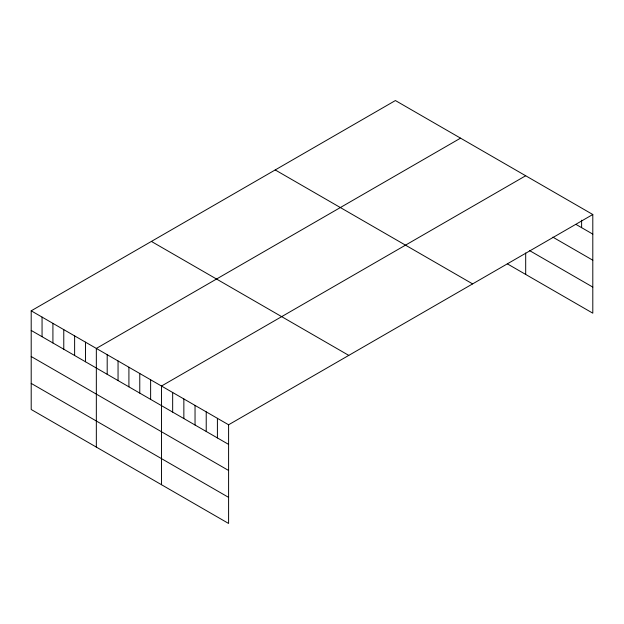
<?xml version="1.0" encoding="UTF-8"?>
<svg xmlns="http://www.w3.org/2000/svg" width="624" height="624" viewBox="0 0 624 624"><rect width="100%" height="100%" fill="white"/><g stroke="black" fill="none" stroke-linecap="round" stroke-linejoin="round"><path stroke-width="0.94" d="M592.8 214.508L228.595 424.78L228.595 523.458L31.2 409.492L31.2 310.822L395.405 100.542L592.8 214.508L592.8 313.178L507.312 263.827M460.543 138.154L96.338 348.426L96.338 447.096M525.689 175.757L161.476 386.038L161.476 484.708M576.022 224.429L592.8 234.117M552.848 237.143L592.8 260.208M529.682 250.653L592.8 287.095M275.215 169.939L472.61 283.897M151.39 241.426L348.785 355.391M31.2 310.822L228.595 424.78M31.2 330.431L228.595 444.389M31.2 356.522L228.595 470.48M31.2 383.401L228.595 497.367M581.615 220.194L581.615 227.659M525.689 253.001L525.689 274.435M217.409 418.322L217.409 437.931M206.224 411.863L206.224 431.473M195.039 405.405L195.039 425.014M183.854 398.947L183.854 418.564M172.661 392.496L172.661 412.105M150.626 379.766L150.626 399.376M139.768 373.495L139.768 393.104M128.911 367.232L128.911 386.841M118.053 360.961L118.053 380.57M107.195 354.697L107.195 374.306M85.48 342.155L85.48 361.772M74.623 335.891L74.623 355.501M63.773 329.62L63.773 349.229M52.915 323.357L52.915 342.966M42.058 317.086L42.058 336.695"/></g></svg>
